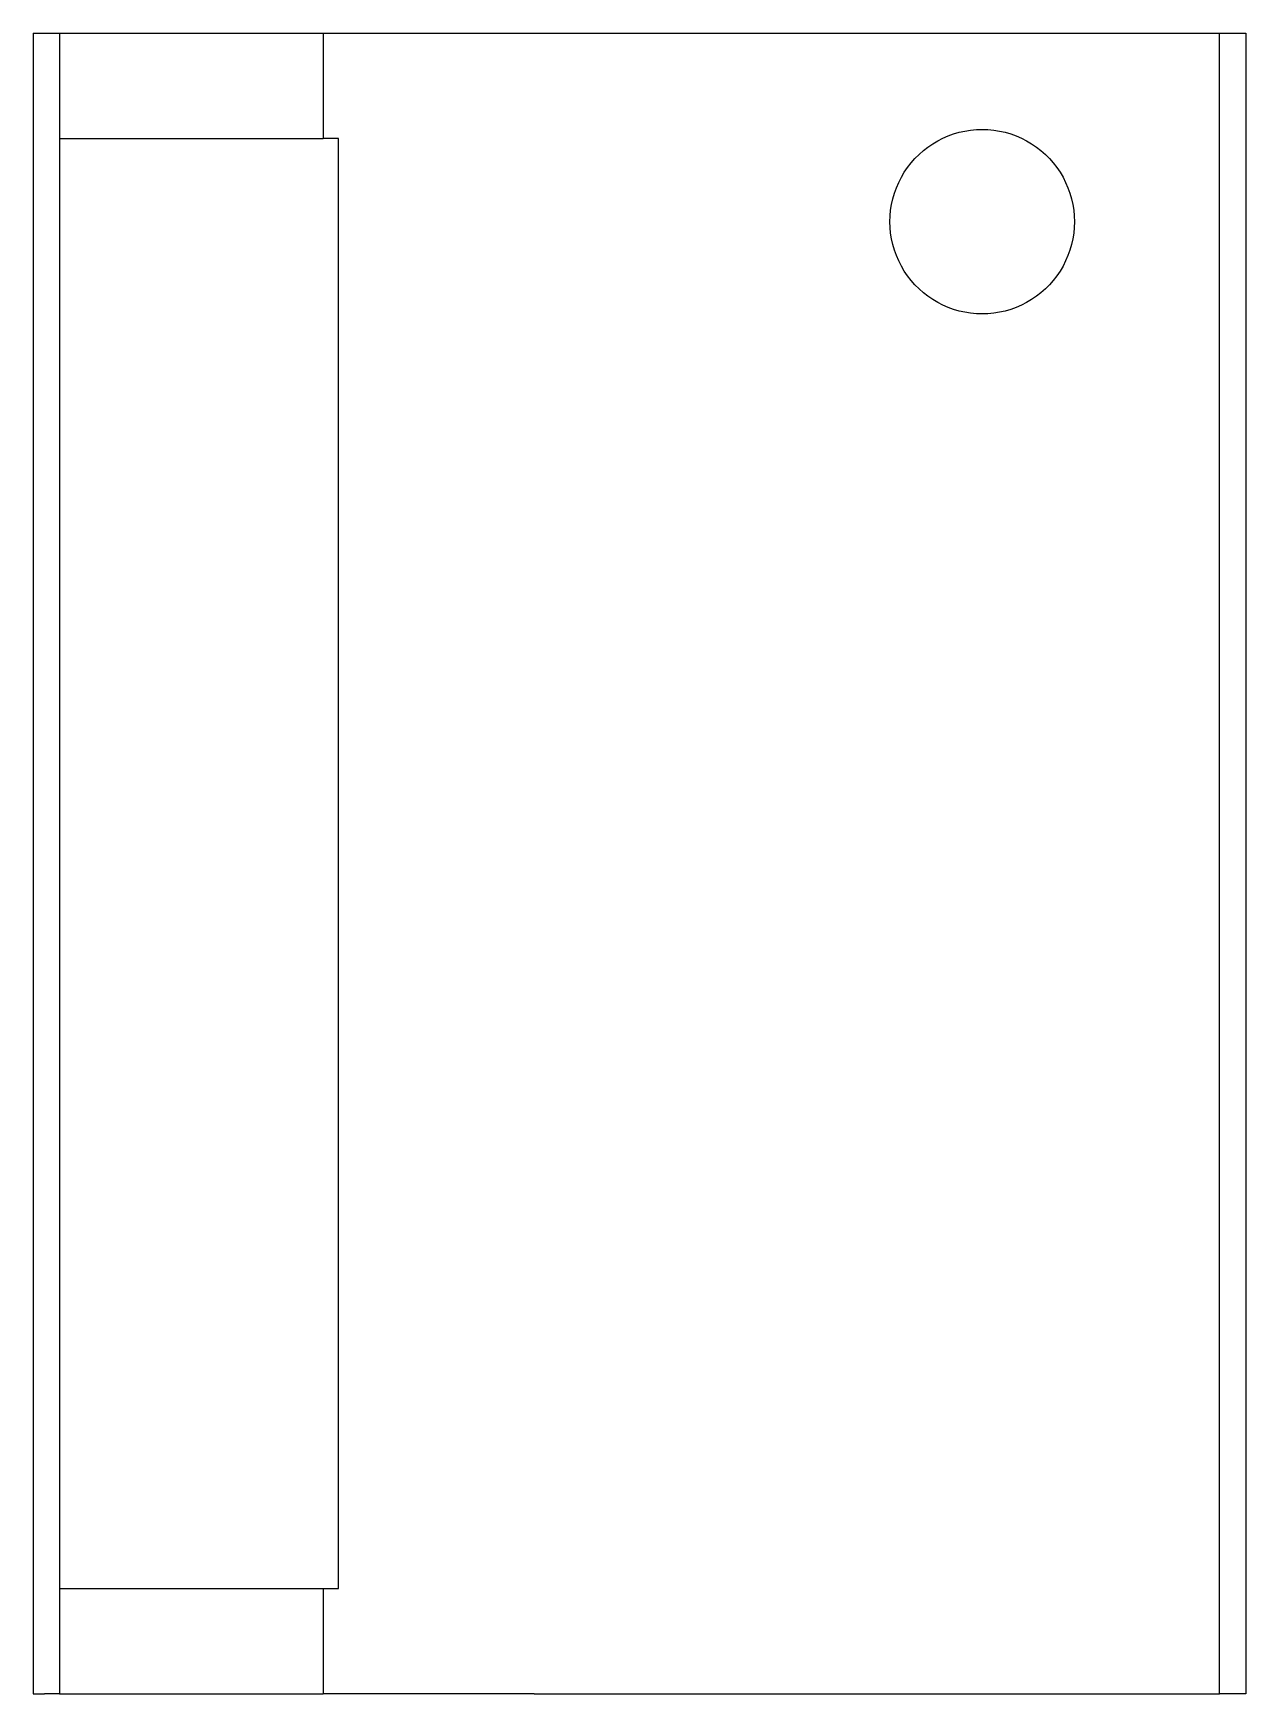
# Model space of a CAD drawing. Header units: metres. Extents: x -46 to 0, y 0 to 63.
import ezdxf

# ---------------------------------------------------------------- set-up
doc = ezdxf.new("R2010")
doc.units = ezdxf.units.M

msp = doc.modelspace()

# ---------------------------------------------------------------- linework, layer by layer
for points in [[(-46, 63), (-46, 61.74), (-46, 60.48), (-46, 59.22), (-46, 57.96), (-46, 56.7), (-46, 55.44), (-46, 54.18), (-46, 52.92), (-46, 51.66), (-46, 50.4), (-46, 49.14), (-46, 47.88), (-46, 46.62), (-46, 45.36), (-46, 44.1), (-46, 42.84), (-46, 41.58), (-46, 40.32), (-46, 39.06), (-46, 37.8), (-46, 36.54), (-46, 35.28), (-46, 34.02), (-46, 32.76), (-46, 31.5), (-46, 30.24), (-46, 28.98), (-46, 27.72), (-46, 26.46), (-46, 25.2), (-46, 23.94), (-46, 22.68), (-46, 21.42), (-46, 20.16), (-46, 18.9), (-46, 17.64), (-46, 16.38), (-46, 15.12), (-46, 13.86), (-46, 12.6), (-46, 11.34), (-46, 10.08), (-46, 8.82), (-46, 7.56), (-46, 6.3), (-46, 5.04), (-46, 3.78), (-46, 2.52), (-46, 1.26), (-46, 0)], [(-46, 63), (-45.999, 63), (-45.999, 63), (-45.998, 63), (-45.997, 63), (-45.995, 63), (-45.993, 63), (-45.991, 63), (-45.988, 63), (-45.985, 63), (-45.982, 63), (-45.979, 63), (-45.975, 63), (-45.97, 63), (-45.966, 63), (-45.961, 63), (-45.955, 63), (-45.95, 63), (-45.944, 63), (-45.937, 63), (-45.93, 63), (-45.923, 63), (-45.916, 63), (-45.908, 63), (-45.9, 63), (-45.892, 63), (-45.883, 63), (-45.873, 63), (-45.864, 63), (-45.854, 63), (-45.844, 63), (-45.834, 63), (-45.823, 63), (-45.812, 63), (-45.8, 63), (-45.788, 63), (-45.776, 63), (-45.764, 63), (-45.751, 63), (-45.738, 63), (-45.724, 63), (-45.71, 63), (-45.696, 63), (-45.682, 63), (-45.667, 63), (-45.652, 63), (-45.636, 63), (-45.621, 63), (-45.604, 63), (-45.588, 63), (-45.571, 63)], [(-45.571, 63), (-45.55, 63), (-45.528, 63), (-45.506, 63), (-45.485, 63), (-45.465, 63), (-45.444, 63), (-45.424, 63), (-45.405, 63), (-45.386, 63), (-45.368, 63), (-45.35, 63), (-45.332, 63), (-45.315, 63), (-45.298, 63), (-45.282, 63), (-45.267, 63), (-45.251, 63), (-45.236, 63), (-45.222, 63), (-45.208, 63), (-45.194, 63), (-45.181, 63), (-45.169, 63), (-45.156, 63), (-45.144, 63), (-45.133, 63), (-45.123, 63), (-45.112, 63), (-45.102, 63), (-45.093, 63), (-45.084, 63), (-45.075, 63), (-45.067, 63), (-45.06, 63), (-45.052, 63), (-45.046, 63), (-45.04, 63), (-45.034, 63), (-45.028, 63), (-45.024, 63), (-45.019, 63), (-45.015, 63), (-45.011, 63), (-45.009, 63), (-45.006, 63), (-45.004, 63), (-45.002, 63), (-45.002, 63), (-45.001, 63), (-45, 63)], [(-45, 63), (-45, 62.92), (-45, 62.84), (-45, 62.76), (-45, 62.68), (-45, 62.6), (-45, 62.52), (-45, 62.44), (-45, 62.36), (-45, 62.28), (-45, 62.2), (-45, 62.12), (-45, 62.04), (-45, 61.96), (-45, 61.88), (-45, 61.8), (-45, 61.72), (-45, 61.64), (-45, 61.56), (-45, 61.48), (-45, 61.4), (-45, 61.32), (-45, 61.24), (-45, 61.16), (-45, 61.08), (-45, 61), (-45, 60.92), (-45, 60.84), (-45, 60.76), (-45, 60.68), (-45, 60.6), (-45, 60.52), (-45, 60.44), (-45, 60.36), (-45, 60.28), (-45, 60.2), (-45, 60.12), (-45, 60.04), (-45, 59.96), (-45, 59.88), (-45, 59.8), (-45, 59.72), (-45, 59.64), (-45, 59.56), (-45, 59.48), (-45, 59.4), (-45, 59.32), (-45, 59.24), (-45, 59.16), (-45, 59.08), (-45, 59)], [(-45, 63), (-44.965, 63), (-44.93, 63), (-44.895, 63), (-44.83, 63), (-44.727, 63), (-44.623, 63), (-44.52, 63), (-44.362, 63), (-44.195, 63), (-44.028, 63), (-43.846, 63), (-43.624, 63), (-43.402, 63), (-43.181, 63), (-42.928, 63), (-42.662, 63), (-42.397, 63), (-42.127, 63), (-41.831, 63), (-41.535, 63), (-41.239, 63), (-40.935, 63), (-40.623, 63), (-40.312, 63), (-40, 63), (-39.688, 63), (-39.377, 63), (-39.065, 63), (-38.761, 63), (-38.465, 63), (-38.169, 63), (-37.873, 63), (-37.603, 63), (-37.338, 63), (-37.072, 63), (-36.819, 63), (-36.598, 63), (-36.376, 63), (-36.154, 63), (-35.972, 63), (-35.805, 63), (-35.638, 63), (-35.48, 63), (-35.377, 63), (-35.273, 63), (-35.17, 63), (-35.105, 63), (-35.07, 63), (-35.035, 63), (-35, 63)], [(-35, 63), (-35, 62.92), (-35, 62.84), (-35, 62.76), (-35, 62.68), (-35, 62.6), (-35, 62.52), (-35, 62.44), (-35, 62.36), (-35, 62.28), (-35, 62.2), (-35, 62.12), (-35, 62.04), (-35, 61.96), (-35, 61.88), (-35, 61.8), (-35, 61.72), (-35, 61.64), (-35, 61.56), (-35, 61.48), (-35, 61.4), (-35, 61.32), (-35, 61.24), (-35, 61.16), (-35, 61.08), (-35, 61), (-35, 60.92), (-35, 60.84), (-35, 60.76), (-35, 60.68), (-35, 60.6), (-35, 60.52), (-35, 60.44), (-35, 60.36), (-35, 60.28), (-35, 60.2), (-35, 60.12), (-35, 60.04), (-35, 59.96), (-35, 59.88), (-35, 59.8), (-35, 59.72), (-35, 59.64), (-35, 59.56), (-35, 59.48), (-35, 59.4), (-35, 59.32), (-35, 59.24), (-35, 59.16), (-35, 59.08), (-35, 59)], [(-35, 63), (-34.986, 63), (-34.972, 63), (-34.958, 63), (-34.932, 63), (-34.89, 63), (-34.848, 63), (-34.805, 63), (-34.74, 63), (-34.67, 63), (-34.601, 63), (-34.524, 63), (-34.427, 63), (-34.331, 63), (-34.235, 63), (-34.121, 63), (-33.999, 63), (-33.878, 63), (-33.753, 63), (-33.608, 63), (-33.462, 63), (-33.317, 63), (-33.159, 63), (-32.992, 63), (-32.824, 63), (-32.657, 63), (-32.47, 63), (-32.282, 63), (-32.095, 63), (-31.9, 63), (-31.695, 63), (-31.49, 63), (-31.286, 63), (-31.068, 63), (-30.848, 63), (-30.628, 63), (-30.405, 63), (-30.173, 63), (-29.941, 63), (-29.709, 63), (-29.47, 63), (-29.228, 63), (-28.987, 63), (-28.745, 63), (-28.497, 63), (-28.249, 63), (-28.002, 63), (-27.752, 63), (-27.502, 63), (-27.251, 63), (-27, 63)], [(-27, 63), (-26.48, 63), (-25.96, 63), (-25.44, 63), (-24.92, 63), (-24.4, 63), (-23.88, 63), (-23.36, 63), (-22.84, 63), (-22.32, 63), (-21.8, 63), (-21.28, 63), (-20.76, 63), (-20.24, 63), (-19.72, 63), (-19.2, 63), (-18.68, 63), (-18.16, 63), (-17.64, 63), (-17.12, 63), (-16.6, 63), (-16.08, 63), (-15.56, 63), (-15.04, 63), (-14.52, 63), (-14, 63), (-13.48, 63), (-12.96, 63), (-12.44, 63), (-11.92, 63), (-11.4, 63), (-10.88, 63), (-10.36, 63), (-9.84, 63), (-9.32, 63), (-8.8, 63), (-8.28, 63), (-7.76, 63), (-7.24, 63), (-6.72, 63), (-6.2, 63), (-5.68, 63), (-5.16, 63), (-4.64, 63), (-4.12, 63), (-3.6, 63), (-3.08, 63), (-2.56, 63), (-2.04, 63), (-1.52, 63), (-1, 63)], [(-1, 0), (-1, 1.26), (-1, 2.52), (-1, 3.78), (-1, 5.04), (-1, 6.3), (-1, 7.56), (-1, 8.82), (-1, 10.08), (-1, 11.34), (-1, 12.6), (-1, 13.86), (-1, 15.12), (-1, 16.38), (-1, 17.64), (-1, 18.9), (-1, 20.16), (-1, 21.42), (-1, 22.68), (-1, 23.94), (-1, 25.2), (-1, 26.46), (-1, 27.72), (-1, 28.98), (-1, 30.24), (-1, 31.5), (-1, 32.76), (-1, 34.02), (-1, 35.28), (-1, 36.54), (-1, 37.8), (-1, 39.06), (-1, 40.32), (-1, 41.58), (-1, 42.84), (-1, 44.1), (-1, 45.36), (-1, 46.62), (-1, 47.88), (-1, 49.14), (-1, 50.4), (-1, 51.66), (-1, 52.92), (-1, 54.18), (-1, 55.44), (-1, 56.7), (-1, 57.96), (-1, 59.22), (-1, 60.48), (-1, 61.74), (-1, 63)], [(-1, 63), (-0.98, 63), (-0.96, 63), (-0.94, 63), (-0.92, 63), (-0.9, 63), (-0.88, 63), (-0.86, 63), (-0.84, 63), (-0.82, 63), (-0.8, 63), (-0.78, 63), (-0.76, 63), (-0.74, 63), (-0.72, 63), (-0.7, 63), (-0.68, 63), (-0.66, 63), (-0.64, 63), (-0.62, 63), (-0.6, 63), (-0.58, 63), (-0.56, 63), (-0.54, 63), (-0.52, 63), (-0.5, 63), (-0.48, 63), (-0.46, 63), (-0.44, 63), (-0.42, 63), (-0.4, 63), (-0.38, 63), (-0.36, 63), (-0.34, 63), (-0.32, 63), (-0.3, 63), (-0.28, 63), (-0.26, 63), (-0.24, 63), (-0.22, 63), (-0.2, 63), (-0.18, 63), (-0.16, 63), (-0.14, 63), (-0.12, 63), (-0.1, 63), (-0.08, 63), (-0.06, 63), (-0.04, 63), (-0.02, 63), (0, 63)], [(0, 63), (0, 61.74), (0, 60.48), (0, 59.22), (0, 57.96), (0, 56.7), (0, 55.44), (0, 54.18), (0, 52.92), (0, 51.66), (0, 50.4), (0, 49.14), (0, 47.88), (0, 46.62), (0, 45.36), (0, 44.1), (0, 42.84), (0, 41.58), (0, 40.32), (0, 39.06), (0, 37.8), (0, 36.54), (0, 35.28), (0, 34.02), (0, 32.76), (0, 31.5), (0, 30.24), (0, 28.98), (0, 27.72), (0, 26.46), (0, 25.2), (0, 23.94), (0, 22.68), (0, 21.42), (0, 20.16), (0, 18.9), (0, 17.64), (0, 16.38), (0, 15.12), (0, 13.86), (0, 12.6), (0, 11.34), (0, 10.08), (0, 8.82), (0, 7.56), (0, 6.3), (0, 5.04), (0, 3.78), (0, 2.52), (0, 1.26), (0, 0)], [(-13.5, 55.85), (-13.493, 56.07), (-13.472, 56.289), (-13.438, 56.506), (-13.39, 56.72), (-13.329, 56.932), (-13.254, 57.138), (-13.167, 57.34), (-13.067, 57.536), (-12.955, 57.725), (-12.832, 57.907), (-12.697, 58.081), (-12.551, 58.246), (-12.396, 58.401), (-12.231, 58.547), (-12.057, 58.682), (-11.875, 58.805), (-11.686, 58.917), (-11.49, 59.017), (-11.288, 59.104), (-11.082, 59.179), (-10.87, 59.24), (-10.656, 59.288), (-10.439, 59.322), (-10.22, 59.343), (-10, 59.35), (-9.78, 59.343), (-9.561, 59.322), (-9.344, 59.288), (-9.13, 59.24), (-8.918, 59.179), (-8.712, 59.104), (-8.51, 59.017), (-8.314, 58.917), (-8.125, 58.805), (-7.943, 58.682), (-7.769, 58.547), (-7.604, 58.401), (-7.449, 58.246), (-7.303, 58.081), (-7.168, 57.907), (-7.045, 57.725), (-6.933, 57.536), (-6.833, 57.34), (-6.746, 57.138), (-6.671, 56.932), (-6.61, 56.72), (-6.562, 56.506), (-6.528, 56.289), (-6.507, 56.07), (-6.5, 55.85)], [(-45, 59), (-45, 57.9), (-45, 56.8), (-45, 55.7), (-45, 54.6), (-45, 53.5), (-45, 52.4), (-45, 51.3), (-45, 50.2), (-45, 49.1), (-45, 48), (-45, 46.9), (-45, 45.8), (-45, 44.7), (-45, 43.6), (-45, 42.5), (-45, 41.4), (-45, 40.3), (-45, 39.2), (-45, 38.1), (-45, 37), (-45, 35.9), (-45, 34.8), (-45, 33.7), (-45, 32.6), (-45, 31.5), (-45, 30.4), (-45, 29.3), (-45, 28.2), (-45, 27.1), (-45, 26), (-45, 24.9), (-45, 23.8), (-45, 22.7), (-45, 21.6), (-45, 20.5), (-45, 19.4), (-45, 18.3), (-45, 17.2), (-45, 16.1), (-45, 15), (-45, 13.9), (-45, 12.8), (-45, 11.7), (-45, 10.6), (-45, 9.5), (-45, 8.4), (-45, 7.3), (-45, 6.2), (-45, 5.1), (-45, 4)], [(-45, 59), (-44.965, 59), (-44.93, 59), (-44.895, 59), (-44.83, 59), (-44.727, 59), (-44.623, 59), (-44.52, 59), (-44.362, 59), (-44.195, 59), (-44.028, 59), (-43.846, 59), (-43.624, 59), (-43.402, 59), (-43.181, 59), (-42.928, 59), (-42.662, 59), (-42.397, 59), (-42.127, 59), (-41.831, 59), (-41.535, 59), (-41.239, 59), (-40.935, 59), (-40.623, 59), (-40.312, 59), (-40, 59), (-39.688, 59), (-39.377, 59), (-39.065, 59), (-38.761, 59), (-38.465, 59), (-38.169, 59), (-37.873, 59), (-37.603, 59), (-37.338, 59), (-37.072, 59), (-36.819, 59), (-36.598, 59), (-36.376, 59), (-36.154, 59), (-35.972, 59), (-35.805, 59), (-35.638, 59), (-35.48, 59), (-35.377, 59), (-35.273, 59), (-35.17, 59), (-35.105, 59), (-35.07, 59), (-35.035, 59), (-35, 59)], [(-34.416, 59), (-34.438, 59), (-34.461, 59), (-34.483, 59), (-34.505, 59), (-34.525, 59), (-34.546, 59), (-34.567, 59), (-34.586, 59), (-34.605, 59), (-34.624, 59), (-34.643, 59), (-34.66, 59), (-34.678, 59), (-34.695, 59), (-34.712, 59), (-34.728, 59), (-34.743, 59), (-34.759, 59), (-34.773, 59), (-34.787, 59), (-34.802, 59), (-34.815, 59), (-34.828, 59), (-34.84, 59), (-34.853, 59), (-34.864, 59), (-34.875, 59), (-34.885, 59), (-34.896, 59), (-34.905, 59), (-34.914, 59), (-34.923, 59), (-34.931, 59), (-34.939, 59), (-34.946, 59), (-34.953, 59), (-34.959, 59), (-34.965, 59), (-34.971, 59), (-34.976, 59), (-34.98, 59), (-34.984, 59), (-34.988, 59), (-34.991, 59), (-34.993, 59), (-34.996, 59), (-34.997, 59), (-34.998, 59), (-34.999, 59), (-35, 59)], [(-34.416, 4), (-34.416, 5.1), (-34.416, 6.2), (-34.416, 7.3), (-34.416, 8.4), (-34.416, 9.5), (-34.416, 10.6), (-34.416, 11.7), (-34.416, 12.8), (-34.416, 13.9), (-34.416, 15), (-34.416, 16.1), (-34.416, 17.2), (-34.416, 18.3), (-34.416, 19.4), (-34.416, 20.5), (-34.416, 21.6), (-34.416, 22.7), (-34.416, 23.8), (-34.416, 24.9), (-34.416, 26), (-34.416, 27.1), (-34.416, 28.2), (-34.416, 29.3), (-34.416, 30.4), (-34.416, 31.5), (-34.416, 32.6), (-34.416, 33.7), (-34.416, 34.8), (-34.416, 35.9), (-34.416, 37), (-34.416, 38.1), (-34.416, 39.2), (-34.416, 40.3), (-34.416, 41.4), (-34.416, 42.5), (-34.416, 43.6), (-34.416, 44.7), (-34.416, 45.8), (-34.416, 46.9), (-34.416, 48), (-34.416, 49.1), (-34.416, 50.2), (-34.416, 51.3), (-34.416, 52.4), (-34.416, 53.5), (-34.416, 54.6), (-34.416, 55.7), (-34.416, 56.8), (-34.416, 57.9), (-34.416, 59)], [(-6.5, 55.85), (-6.507, 55.63), (-6.528, 55.411), (-6.562, 55.194), (-6.61, 54.98), (-6.671, 54.768), (-6.746, 54.562), (-6.833, 54.36), (-6.933, 54.164), (-7.045, 53.975), (-7.168, 53.793), (-7.303, 53.619), (-7.449, 53.454), (-7.604, 53.299), (-7.769, 53.153), (-7.943, 53.018), (-8.125, 52.895), (-8.314, 52.783), (-8.51, 52.683), (-8.712, 52.596), (-8.918, 52.521), (-9.13, 52.46), (-9.344, 52.412), (-9.561, 52.378), (-9.78, 52.357), (-10, 52.35), (-10.22, 52.357), (-10.439, 52.378), (-10.656, 52.412), (-10.87, 52.46), (-11.082, 52.521), (-11.288, 52.596), (-11.49, 52.683), (-11.686, 52.783), (-11.875, 52.895), (-12.057, 53.018), (-12.231, 53.153), (-12.396, 53.299), (-12.551, 53.454), (-12.697, 53.619), (-12.832, 53.793), (-12.955, 53.975), (-13.067, 54.164), (-13.167, 54.36), (-13.254, 54.562), (-13.329, 54.768), (-13.39, 54.98), (-13.438, 55.194), (-13.472, 55.411), (-13.493, 55.63), (-13.5, 55.85)], [(-45, 4), (-45, 3.92), (-45, 3.84), (-45, 3.76), (-45, 3.68), (-45, 3.6), (-45, 3.52), (-45, 3.44), (-45, 3.36), (-45, 3.28), (-45, 3.2), (-45, 3.12), (-45, 3.04), (-45, 2.96), (-45, 2.88), (-45, 2.8), (-45, 2.72), (-45, 2.64), (-45, 2.56), (-45, 2.48), (-45, 2.4), (-45, 2.32), (-45, 2.24), (-45, 2.16), (-45, 2.08), (-45, 2), (-45, 1.92), (-45, 1.84), (-45, 1.76), (-45, 1.68), (-45, 1.6), (-45, 1.52), (-45, 1.44), (-45, 1.36), (-45, 1.28), (-45, 1.2), (-45, 1.12), (-45, 1.04), (-45, 0.96), (-45, 0.88), (-45, 0.8), (-45, 0.72), (-45, 0.64), (-45, 0.56), (-45, 0.48), (-45, 0.4), (-45, 0.32), (-45, 0.24), (-45, 0.16), (-45, 0.08), (-45, 0)], [(-45, 4), (-44.965, 4), (-44.93, 4), (-44.895, 4), (-44.83, 4), (-44.727, 4), (-44.623, 4), (-44.52, 4), (-44.362, 4), (-44.195, 4), (-44.028, 4), (-43.846, 4), (-43.624, 4), (-43.402, 4), (-43.181, 4), (-42.928, 4), (-42.662, 4), (-42.397, 4), (-42.127, 4), (-41.831, 4), (-41.535, 4), (-41.239, 4), (-40.935, 4), (-40.623, 4), (-40.312, 4), (-40, 4), (-39.688, 4), (-39.377, 4), (-39.065, 4), (-38.761, 4), (-38.465, 4), (-38.169, 4), (-37.873, 4), (-37.603, 4), (-37.338, 4), (-37.072, 4), (-36.819, 4), (-36.598, 4), (-36.376, 4), (-36.154, 4), (-35.972, 4), (-35.805, 4), (-35.638, 4), (-35.48, 4), (-35.377, 4), (-35.273, 4), (-35.17, 4), (-35.105, 4), (-35.07, 4), (-35.035, 4), (-35, 4)], [(-35, 4), (-35, 3.92), (-35, 3.84), (-35, 3.76), (-35, 3.68), (-35, 3.6), (-35, 3.52), (-35, 3.44), (-35, 3.36), (-35, 3.28), (-35, 3.2), (-35, 3.12), (-35, 3.04), (-35, 2.96), (-35, 2.88), (-35, 2.8), (-35, 2.72), (-35, 2.64), (-35, 2.56), (-35, 2.48), (-35, 2.4), (-35, 2.32), (-35, 2.24), (-35, 2.16), (-35, 2.08), (-35, 2), (-35, 1.92), (-35, 1.84), (-35, 1.76), (-35, 1.68), (-35, 1.6), (-35, 1.52), (-35, 1.44), (-35, 1.36), (-35, 1.28), (-35, 1.2), (-35, 1.12), (-35, 1.04), (-35, 0.96), (-35, 0.88), (-35, 0.8), (-35, 0.72), (-35, 0.64), (-35, 0.56), (-35, 0.48), (-35, 0.4), (-35, 0.32), (-35, 0.24), (-35, 0.16), (-35, 0.08), (-35, 0)], [(-35, 4), (-34.999, 4), (-34.998, 4), (-34.997, 4), (-34.996, 4), (-34.993, 4), (-34.991, 4), (-34.988, 4), (-34.984, 4), (-34.98, 4), (-34.976, 4), (-34.971, 4), (-34.965, 4), (-34.959, 4), (-34.953, 4), (-34.946, 4), (-34.939, 4), (-34.931, 4), (-34.923, 4), (-34.914, 4), (-34.905, 4), (-34.896, 4), (-34.885, 4), (-34.875, 4), (-34.864, 4), (-34.853, 4), (-34.84, 4), (-34.828, 4), (-34.815, 4), (-34.802, 4), (-34.787, 4), (-34.773, 4), (-34.759, 4), (-34.743, 4), (-34.728, 4), (-34.712, 4), (-34.695, 4), (-34.678, 4), (-34.66, 4), (-34.643, 4), (-34.624, 4), (-34.605, 4), (-34.586, 4), (-34.567, 4), (-34.546, 4), (-34.525, 4), (-34.505, 4), (-34.483, 4), (-34.461, 4), (-34.438, 4), (-34.416, 4)], [(-46, 0), (-45.999, 0), (-45.999, 0), (-45.998, 0), (-45.997, 0), (-45.995, 0), (-45.993, 0), (-45.991, 0), (-45.988, 0), (-45.985, 0), (-45.982, 0), (-45.979, 0), (-45.975, 0), (-45.97, 0), (-45.966, 0), (-45.961, 0), (-45.955, 0), (-45.95, 0), (-45.944, 0), (-45.937, 0), (-45.93, 0), (-45.923, 0), (-45.916, 0), (-45.908, 0), (-45.9, 0), (-45.892, 0), (-45.883, 0), (-45.873, 0), (-45.864, 0), (-45.854, 0), (-45.844, 0), (-45.834, 0), (-45.823, 0), (-45.812, 0), (-45.8, 0), (-45.788, 0), (-45.776, 0), (-45.764, 0), (-45.751, 0), (-45.738, 0), (-45.724, 0), (-45.71, 0), (-45.696, 0), (-45.682, 0), (-45.667, 0), (-45.652, 0), (-45.636, 0), (-45.621, 0), (-45.604, 0), (-45.588, 0), (-45.571, 0)], [(-45, 0), (-45.001, 0), (-45.002, 0), (-45.002, 0), (-45.004, 0), (-45.006, 0), (-45.009, 0), (-45.011, 0), (-45.015, 0), (-45.019, 0), (-45.024, 0), (-45.028, 0), (-45.034, 0), (-45.04, 0), (-45.046, 0), (-45.052, 0), (-45.06, 0), (-45.067, 0), (-45.075, 0), (-45.084, 0), (-45.093, 0), (-45.102, 0), (-45.112, 0), (-45.123, 0), (-45.133, 0), (-45.144, 0), (-45.156, 0), (-45.169, 0), (-45.181, 0), (-45.194, 0), (-45.208, 0), (-45.222, 0), (-45.236, 0), (-45.251, 0), (-45.267, 0), (-45.282, 0), (-45.298, 0), (-45.315, 0), (-45.332, 0), (-45.35, 0), (-45.368, 0), (-45.386, 0), (-45.405, 0), (-45.424, 0), (-45.444, 0), (-45.465, 0), (-45.485, 0), (-45.506, 0), (-45.528, 0), (-45.55, 0), (-45.571, 0)], [(-45, 0), (-44.965, 0), (-44.93, 0), (-44.895, 0), (-44.83, 0), (-44.727, 0), (-44.623, 0), (-44.52, 0), (-44.362, 0), (-44.195, 0), (-44.028, 0), (-43.846, 0), (-43.624, 0), (-43.402, 0), (-43.181, 0), (-42.928, 0), (-42.662, 0), (-42.397, 0), (-42.127, 0), (-41.831, 0), (-41.535, 0), (-41.239, 0), (-40.935, 0), (-40.623, 0), (-40.312, 0), (-40, 0), (-39.688, 0), (-39.377, 0), (-39.065, 0), (-38.761, 0), (-38.465, 0), (-38.169, 0), (-37.873, 0), (-37.603, 0), (-37.338, 0), (-37.072, 0), (-36.819, 0), (-36.598, 0), (-36.376, 0), (-36.154, 0), (-35.972, 0), (-35.805, 0), (-35.638, 0), (-35.48, 0), (-35.377, 0), (-35.273, 0), (-35.17, 0), (-35.105, 0), (-35.07, 0), (-35.035, 0), (-35, 0)], [(-27, 0), (-27.251, 0), (-27.502, 0), (-27.752, 0), (-28.002, 0), (-28.249, 0), (-28.497, 0), (-28.745, 0), (-28.987, 0), (-29.228, 0), (-29.47, 0), (-29.709, 0), (-29.941, 0), (-30.173, 0), (-30.405, 0), (-30.628, 0), (-30.848, 0), (-31.068, 0), (-31.286, 0), (-31.49, 0), (-31.695, 0), (-31.9, 0), (-32.095, 0), (-32.282, 0), (-32.47, 0), (-32.657, 0), (-32.824, 0), (-32.992, 0), (-33.159, 0), (-33.317, 0), (-33.462, 0), (-33.608, 0), (-33.753, 0), (-33.878, 0), (-33.999, 0), (-34.121, 0), (-34.235, 0), (-34.331, 0), (-34.427, 0), (-34.524, 0), (-34.601, 0), (-34.67, 0), (-34.74, 0), (-34.805, 0), (-34.848, 0), (-34.89, 0), (-34.932, 0), (-34.958, 0), (-34.972, 0), (-34.986, 0), (-35, 0)], [(-27, 0), (-26.48, 0), (-25.96, 0), (-25.44, 0), (-24.92, 0), (-24.4, 0), (-23.88, 0), (-23.36, 0), (-22.84, 0), (-22.32, 0), (-21.8, 0), (-21.28, 0), (-20.76, 0), (-20.24, 0), (-19.72, 0), (-19.2, 0), (-18.68, 0), (-18.16, 0), (-17.64, 0), (-17.12, 0), (-16.6, 0), (-16.08, 0), (-15.56, 0), (-15.04, 0), (-14.52, 0), (-14, 0), (-13.48, 0), (-12.96, 0), (-12.44, 0), (-11.92, 0), (-11.4, 0), (-10.88, 0), (-10.36, 0), (-9.84, 0), (-9.32, 0), (-8.8, 0), (-8.28, 0), (-7.76, 0), (-7.24, 0), (-6.72, 0), (-6.2, 0), (-5.68, 0), (-5.16, 0), (-4.64, 0), (-4.12, 0), (-3.6, 0), (-3.08, 0), (-2.56, 0), (-2.04, 0), (-1.52, 0), (-1, 0)], [(0, 0), (-0.02, 0), (-0.04, 0), (-0.06, 0), (-0.08, 0), (-0.1, 0), (-0.12, 0), (-0.14, 0), (-0.16, 0), (-0.18, 0), (-0.2, 0), (-0.22, 0), (-0.24, 0), (-0.26, 0), (-0.28, 0), (-0.3, 0), (-0.32, 0), (-0.34, 0), (-0.36, 0), (-0.38, 0), (-0.4, 0), (-0.42, 0), (-0.44, 0), (-0.46, 0), (-0.48, 0), (-0.5, 0), (-0.52, 0), (-0.54, 0), (-0.56, 0), (-0.58, 0), (-0.6, 0), (-0.62, 0), (-0.64, 0), (-0.66, 0), (-0.68, 0), (-0.7, 0), (-0.72, 0), (-0.74, 0), (-0.76, 0), (-0.78, 0), (-0.8, 0), (-0.82, 0), (-0.84, 0), (-0.86, 0), (-0.88, 0), (-0.9, 0), (-0.92, 0), (-0.94, 0), (-0.96, 0), (-0.98, 0), (-1, 0)]]:
    msp.add_lwpolyline(points)

doc.saveas('drawing.dxf')
